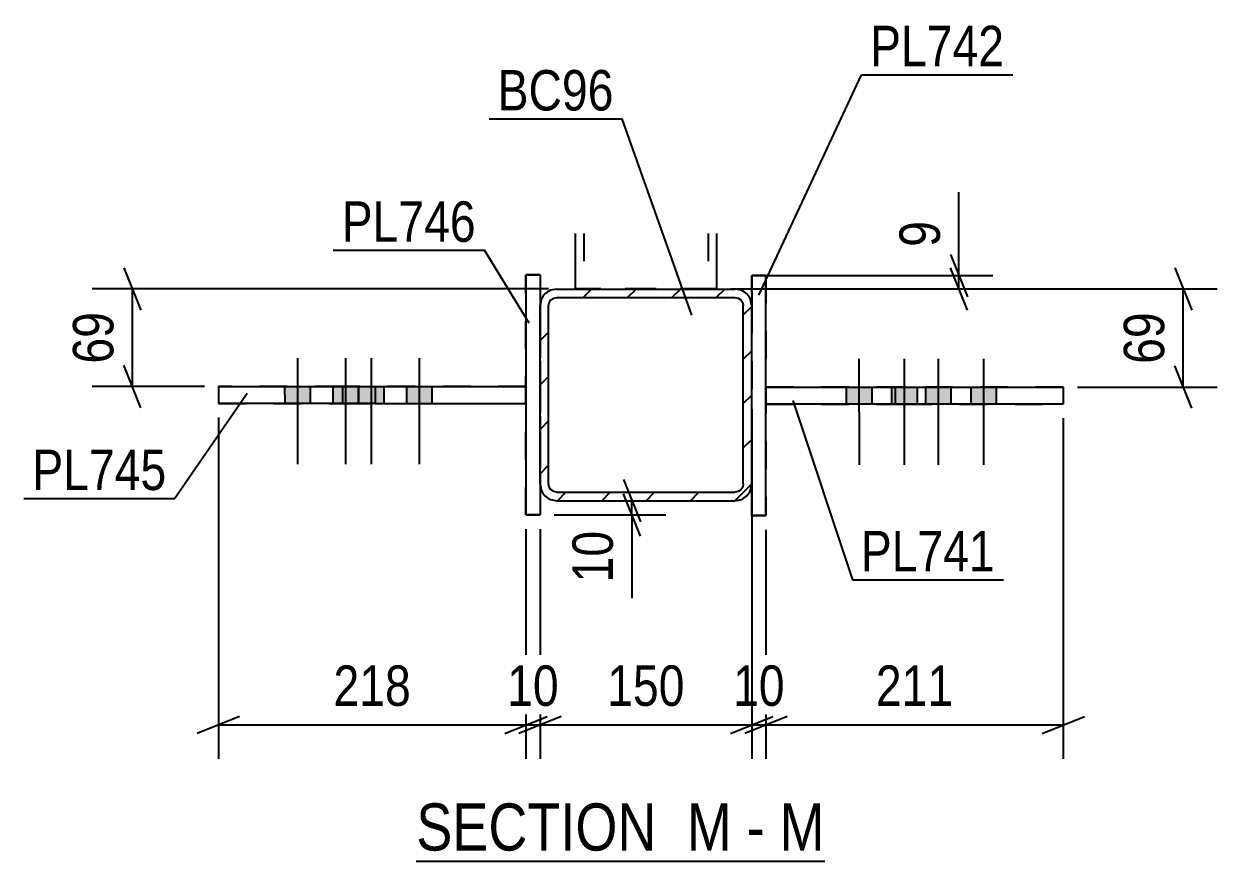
# Model space of a CAD drawing. Header units: millimetres. Extents: x -282 to 907, y -340 to 501.
# Drawn here: x -128.9 to -44.4, y -236.2 to -176.8 of the extents above; entities that cross this region are included whole.
import ezdxf

# ---------------------------------------------------------------- set-up
doc = ezdxf.new("R2010")
doc.units = ezdxf.units.MM
doc.linetypes.add('DXK_LINE_DOT2', pattern=[3.9198, 1.9599, -1.9599])
doc.styles.add('Arial Narrow', font='ARIALN.TTF', dxfattribs={"height": 0.2})

# ---------------------------------------------------------------- blocks, each defined once
blk = doc.blocks.new('Unknown-284934793-23 - 64325')
at = {"color": 6, "linetype": 'Continuous'}
blk.add_line((-101.079, -236.155), (-72.154, -236.155), dxfattribs=at)
at = {"color": 0, "linetype": 'Continuous'}
for points in [[(-82.97, -235.405), (-82.97, -231.905), (-101.079, -231.905), (-101.079, -235.405)], [(-78.725, -235.405), (-78.725, -231.905), (-81.92, -231.905), (-81.92, -235.405)], [(-76.4, -235.405), (-76.4, -231.905), (-77.675, -231.905), (-77.675, -235.405)], [(-72.154, -235.405), (-72.154, -231.905), (-75.35, -231.905), (-75.35, -235.405)]]:
    blk.add_wipeout(points, dxfattribs=at)
at = {"color": 7, "linetype": 'Continuous', "style": 'Arial Narrow'}
for s, height, p in [('SECTION ', 3.3405, (-101.079, -235.405)), ('M', 3.34, (-81.92, -235.405)), ('M', 3.34, (-75.35, -235.405)), ('-', 3.34, (-77.675, -235.405))]:
    blk.add_text(s, height=height, dxfattribs=at).set_placement(p)
blk = doc.blocks.new('Part-284934793-64442 - 64325')
at = {"color": 7, "linetype": 'DXK_LINE_DOT2'}
for p, q in [((-66.516, -202.574), (-76.316, -202.575)), ((-76.316, -202.575), (-76.316, -203.775)), ((-55.256, -202.573), (-66.516, -202.574)), ((-66.516, -202.574), (-66.516, -203.774)), ((-76.316, -203.775), (-66.516, -203.774)), ((-66.516, -203.774), (-55.255, -203.773))]:
    blk.add_line(p, q, dxfattribs=at)
at = {"color": 2, "linetype": 'Continuous'}
for p, q in [((-76.316, -202.575), (-76.316, -202.576)), ((-76.316, -202.576), (-67.171, -202.575)), ((-76.316, -202.576), (-76.316, -203.776)), ((-67.171, -202.575), (-55.256, -202.573)), ((-67.171, -202.575), (-67.171, -203.775)), ((-55.256, -202.573), (-55.255, -203.773)), ((-76.316, -203.776), (-76.316, -203.775)), ((-67.171, -203.775), (-76.316, -203.776)), ((-55.255, -203.773), (-67.171, -203.775))]:
    blk.add_line(p, q, dxfattribs=at)
blk = doc.blocks.new('Bolt-284934793-64471 - 64325')
at = {"linetype": 'Continuous'}
for points in [[(-70.623, -203.775), (-68.823, -203.775), (-68.823, -202.575), (-70.623, -202.575)], [(-67.413, -203.775), (-65.613, -203.774), (-65.613, -202.574), (-67.413, -202.575)], [(-65.016, -203.774), (-63.216, -203.774), (-63.216, -202.574), (-65.016, -202.574)], [(-61.806, -203.774), (-60.006, -203.774), (-60.006, -202.574), (-61.806, -202.574)]]:
    blk.add_hatch(color=1, dxfattribs=at).paths.add_polyline_path(points)
at = {"color": 1, "linetype": 'Continuous'}
for p, q in [((-69.723, -200.575), (-69.722, -208.075)), ((-66.513, -200.575), (-66.513, -208.075)), ((-64.116, -200.574), (-64.115, -208.074)), ((-60.906, -200.574), (-60.905, -208.074)), ((-70.623, -202.575), (-70.623, -203.775)), ((-68.823, -202.575), (-68.823, -203.775)), ((-67.413, -202.575), (-67.413, -203.775)), ((-65.613, -202.574), (-65.613, -203.774)), ((-65.016, -202.574), (-65.016, -203.774)), ((-63.216, -202.574), (-63.216, -203.774)), ((-61.806, -202.574), (-61.806, -203.774)), ((-60.006, -202.574), (-60.006, -203.774))]:
    blk.add_line(p, q, dxfattribs=at)
blk = doc.blocks.new('Part-284934793-64327 - 64325')
at = {"color": 2, "linetype": 'Continuous'}
for p, q in [((-89.816, -191.694), (-89.816, -195.625)), ((-79.816, -191.694), (-79.816, -195.625))]:
    blk.add_line(p, q, dxfattribs=at)
at = {"color": 7, "linetype": 'DXK_LINE_DOT2'}
for p, q in [((-89.216, -191.694), (-89.216, -195.625)), ((-80.416, -191.694), (-80.416, -195.625)), ((-89.816, -195.625), (-89.724, -195.625)), ((-80.167, -195.625), (-89.724, -195.625)), ((-89.216, -195.625), (-89.17, -195.625)), ((-80.416, -195.625), (-89.17, -195.625)), ((-79.907, -195.625), (-80.167, -195.625)), ((-79.816, -195.625), (-79.907, -195.625))]:
    blk.add_line(p, q, dxfattribs=at)
blk = doc.blocks.new('Part-284934793-64408 - 64325')
at = {"color": 2, "linetype": 'Continuous'}
for p, q in [((-77.316, -194.675), (-77.316, -194.676)), ((-77.316, -194.676), (-77.316, -196.826)), ((-76.316, -194.676), (-77.316, -194.676)), ((-76.316, -194.675), (-76.316, -194.676)), ((-76.316, -211.676), (-76.316, -194.676)), ((-77.316, -209.426), (-77.316, -211.676)), ((-77.316, -211.675), (-77.316, -211.676)), ((-77.316, -211.676), (-76.316, -211.676)), ((-76.316, -211.675), (-76.316, -211.676))]:
    blk.add_line(p, q, dxfattribs=at)
at = {"color": 7, "linetype": 'DXK_LINE_DOT2'}
for p, q in [((-77.316, -211.675), (-77.316, -194.675)), ((-77.316, -194.675), (-76.316, -194.675)), ((-76.316, -194.675), (-76.316, -211.675)), ((-77.316, -196.826), (-77.316, -209.426)), ((-76.316, -211.675), (-77.316, -211.675))]:
    blk.add_line(p, q, dxfattribs=at)
blk = doc.blocks.new('Part-284934793-64444 - 64325')
at = {"color": 2, "linetype": 'Continuous'}
for p, q in [((-115.092, -202.532), (-103.998, -202.53)), ((-115.092, -202.532), (-115.092, -203.732)), ((-103.998, -202.53), (-93.316, -202.528)), ((-103.998, -202.53), (-103.998, -203.73)), ((-93.316, -202.528), (-93.316, -202.527)), ((-93.316, -202.528), (-93.316, -203.728)), ((-103.998, -203.73), (-115.092, -203.732)), ((-103.998, -203.73), (-93.316, -203.728)), ((-93.316, -203.727), (-93.316, -203.728))]:
    blk.add_line(p, q, dxfattribs=at)
at = {"color": 7, "linetype": 'DXK_LINE_DOT2'}
for p, q in [((-106.316, -202.53), (-115.092, -202.532)), ((-93.316, -202.527), (-106.316, -202.53)), ((-106.316, -202.53), (-106.316, -203.73)), ((-93.316, -202.527), (-93.316, -203.727)), ((-115.092, -203.732), (-106.316, -203.73)), ((-106.316, -203.73), (-93.316, -203.727))]:
    blk.add_line(p, q, dxfattribs=at)
blk = doc.blocks.new('Part-284934793-64412 - 64325')
at = {"color": 2, "linetype": 'Continuous'}
for p, q in [((-92.316, -194.627), (-93.316, -194.627)), ((-93.316, -194.627), (-93.316, -211.627)), ((-93.316, -194.627), (-93.316, -194.627)), ((-92.316, -194.627), (-92.316, -196.826)), ((-92.316, -194.627), (-92.316, -194.627)), ((-92.316, -209.426), (-92.316, -211.627)), ((-93.316, -211.627), (-92.316, -211.627)), ((-93.316, -211.627), (-93.316, -211.627)), ((-92.316, -211.627), (-92.316, -211.627))]:
    blk.add_line(p, q, dxfattribs=at)
at = {"color": 7, "linetype": 'DXK_LINE_DOT2'}
for p, q in [((-93.316, -194.627), (-92.316, -194.627)), ((-93.316, -211.627), (-93.316, -194.627)), ((-92.316, -194.627), (-92.316, -211.627)), ((-92.316, -196.826), (-92.316, -209.426)), ((-92.316, -211.627), (-93.316, -211.627))]:
    blk.add_line(p, q, dxfattribs=at)
blk = doc.blocks.new('Part-284934793-64429 - 64325')
at = {"linetype": 'Continuous'}
h = blk.add_hatch(dxfattribs=at)
h.set_pattern_fill('', scale=0.7, style=0, pattern_type=0)
h.set_pattern_definition([(45, (-78.5159, -210.626), (-1.57154, 1.57154), [])])
h.paths.add_polyline_path([(-91.116, -210.626), (-78.516, -210.626), (-78.057, -210.535), (-77.667, -210.274), (-77.407, -209.885), (-77.316, -209.426), (-77.316, -196.826), (-77.407, -196.367), (-77.667, -195.977), (-78.057, -195.717), (-78.516, -195.626), (-91.116, -195.626), (-91.575, -195.717), (-91.964, -195.977), (-92.224, -196.367), (-92.316, -196.826), (-92.316, -209.426), (-92.225, -209.885), (-91.964, -210.274), (-91.575, -210.534)])
h.paths.add_polyline_path([(-91.67, -209.655), (-91.716, -209.426), (-91.716, -196.826), (-91.67, -196.596), (-91.54, -196.402), (-91.345, -196.271), (-91.116, -196.226), (-78.516, -196.226), (-78.286, -196.272), (-78.091, -196.402), (-77.961, -196.596), (-77.916, -196.826), (-77.916, -209.426), (-77.962, -209.656), (-78.092, -209.85), (-78.286, -209.98), (-78.516, -210.026), (-91.116, -210.026), (-91.345, -209.98), (-91.54, -209.85)])
at = {"color": 2, "linetype": 'Continuous'}
for p, q in [((-91.116, -195.626), (-91.575, -195.717)), ((-91.116, -195.625), (-91.116, -195.626)), ((-91.116, -195.626), (-78.516, -195.626)), ((-78.516, -195.625), (-78.516, -195.626)), ((-78.057, -195.717), (-78.516, -195.626)), ((-92.224, -196.367), (-92.316, -196.826)), ((-92.316, -196.825), (-92.316, -196.826)), ((-92.316, -209.426), (-92.316, -196.826)), ((-91.716, -196.826), (-91.67, -196.596)), ((-91.716, -196.825), (-91.716, -196.826)), ((-91.716, -209.426), (-91.716, -196.826)), ((-91.67, -196.596), (-91.54, -196.402)), ((-91.54, -196.402), (-91.345, -196.271)), ((-91.345, -196.271), (-91.116, -196.226)), ((-91.116, -196.225), (-91.116, -196.226)), ((-91.116, -196.226), (-78.516, -196.226)), ((-78.516, -196.225), (-78.516, -196.226)), ((-78.516, -196.226), (-78.286, -196.272)), ((-78.286, -196.272), (-78.091, -196.402)), ((-78.091, -196.402), (-77.961, -196.596)), ((-77.961, -196.596), (-77.916, -196.826)), ((-77.916, -196.825), (-77.916, -196.826)), ((-77.916, -209.426), (-77.916, -196.826)), ((-77.316, -196.826), (-77.407, -196.367)), ((-77.316, -196.825), (-77.316, -196.826)), ((-77.316, -209.426), (-77.316, -196.826)), ((-92.316, -209.425), (-92.316, -209.426)), ((-92.316, -209.426), (-92.225, -209.885)), ((-91.716, -209.425), (-91.716, -209.426)), ((-91.67, -209.655), (-91.716, -209.426)), ((-77.916, -209.426), (-77.962, -209.656)), ((-77.916, -209.425), (-77.916, -209.426)), ((-77.407, -209.885), (-77.316, -209.426)), ((-77.316, -209.425), (-77.316, -209.426)), ((-91.54, -209.85), (-91.67, -209.655)), ((-91.345, -209.98), (-91.54, -209.85)), ((-91.116, -210.026), (-91.345, -209.98)), ((-91.116, -210.025), (-91.116, -210.026)), ((-91.116, -210.026), (-78.516, -210.026)), ((-78.286, -209.98), (-78.516, -210.026)), ((-78.516, -210.025), (-78.516, -210.026)), ((-78.092, -209.85), (-78.286, -209.98)), ((-77.962, -209.656), (-78.092, -209.85)), ((-91.575, -210.534), (-91.116, -210.626)), ((-91.116, -210.625), (-91.116, -210.626)), ((-91.116, -210.626), (-78.516, -210.626)), ((-78.516, -210.626), (-78.057, -210.535)), ((-78.516, -210.625), (-78.516, -210.626))]:
    blk.add_line(p, q, dxfattribs=at)
for centre, start, end in [((-91.116, -196.826), 112.49953, 157.49953), ((-78.516, -196.826), 22.49953, 67.49953), ((-91.116, -209.426), 202.49953, 247.49953), ((-78.516, -209.426), 292.49953, 337.49953)]:
    blk.add_arc(centre, 1.2, start, end, dxfattribs=at)
blk = doc.blocks.new('Bolt-284934793-64473 - 64325')
at = {"linetype": 'Continuous'}
for points in [[(-108.604, -202.531), (-110.404, -202.531), (-110.403, -203.731), (-108.603, -203.731)], [(-105.194, -202.53), (-106.994, -202.53), (-106.994, -203.73), (-105.194, -203.73)], [(-103.383, -202.53), (-105.183, -202.53), (-105.183, -203.73), (-103.383, -203.73)], [(-99.973, -202.529), (-101.773, -202.529), (-101.773, -203.729), (-99.973, -203.729)]]:
    blk.add_hatch(color=1, dxfattribs=at).paths.add_polyline_path(points)
at = {"color": 1, "linetype": 'Continuous'}
for p, q in [((-109.504, -200.531), (-109.502, -208.031)), ((-106.094, -200.53), (-106.093, -208.03)), ((-104.283, -200.53), (-104.282, -208.03)), ((-100.874, -200.529), (-100.872, -208.029)), ((-110.404, -202.531), (-110.403, -203.731)), ((-108.604, -202.531), (-108.603, -203.731)), ((-106.994, -202.53), (-106.994, -203.73)), ((-105.194, -202.53), (-105.194, -203.73)), ((-105.183, -202.53), (-105.183, -203.73)), ((-103.383, -202.53), (-103.383, -203.73)), ((-101.773, -202.529), (-101.773, -203.729)), ((-99.973, -202.529), (-99.973, -203.729))]:
    blk.add_line(p, q, dxfattribs=at)
blk = doc.blocks.new('StraightDimension-284934793-64576 - 64325')
at = {"color": 7, "linetype": 'Continuous'}
for p, q in [((-115.092, -204.732), (-115.092, -228.905)), ((-93.316, -212.627), (-93.316, -228.905)), ((-113.592, -225.905), (-116.592, -227.105)), ((-115.092, -226.505), (-93.316, -226.505)), ((-94.816, -227.105), (-91.816, -225.905))]:
    blk.add_line(p, q, dxfattribs=at)
at = {"color": 0}
blk.add_wipeout([(-100.862, -225.755), (-100.862, -221.555), (-107.546, -221.555), (-107.546, -225.755)], dxfattribs=at)
at = {"color": 3, "style": 'Arial Narrow'}
blk.add_text('218', height=2.8633, dxfattribs=at).set_placement((-106.946, -225.155))
blk = doc.blocks.new('StraightDimension-284934793-64572 - 64325')
at = {"color": 7, "linetype": 'Continuous'}
for p, q in [((-55.255, -204.773), (-55.255, -228.905)), ((-76.316, -212.676), (-76.316, -228.905)), ((-74.816, -225.905), (-77.816, -227.105)), ((-76.316, -226.505), (-55.255, -226.505)), ((-56.755, -227.105), (-53.755, -225.905))]:
    blk.add_line(p, q, dxfattribs=at)
at = {"color": 0}
blk.add_wipeout([(-62.443, -225.755), (-62.443, -221.555), (-69.128, -221.555), (-69.128, -225.755)], dxfattribs=at)
at = {"color": 3, "style": 'Arial Narrow'}
blk.add_text('211', height=2.8633, dxfattribs=at).set_placement((-68.528, -225.155))
blk = doc.blocks.new('StraightDimension-284934793-64573 - 64325')
at = {"color": 7, "linetype": 'Continuous'}
for p, q in [((-77.316, -204.129), (-77.316, -228.905)), ((-76.316, -212.676), (-76.316, -228.905)), ((-78.816, -227.105), (-75.816, -225.905)), ((-74.816, -225.905), (-77.816, -227.105)), ((-77.316, -226.505), (-76.316, -226.505))]:
    blk.add_line(p, q, dxfattribs=at)
at = {"color": 0}
blk.add_wipeout([(-74.388, -225.755), (-74.388, -221.555), (-79.244, -221.555), (-79.244, -225.755)], dxfattribs=at)
at = {"color": 3, "style": 'Arial Narrow'}
blk.add_text('10', height=2.8633, dxfattribs=at).set_placement((-78.644, -225.155))
blk = doc.blocks.new('StraightDimension-284934793-64574 - 64325')
at = {"color": 7, "linetype": 'Continuous'}
for p, q in [((-77.316, -204.129), (-77.316, -228.905)), ((-92.316, -212.627), (-92.316, -228.905)), ((-90.816, -225.905), (-93.816, -227.105)), ((-92.316, -226.505), (-77.316, -226.505)), ((-78.816, -227.105), (-75.816, -225.905))]:
    blk.add_line(p, q, dxfattribs=at)
at = {"color": 0}
blk.add_wipeout([(-81.474, -225.755), (-81.474, -221.555), (-88.158, -221.555), (-88.158, -225.755)], dxfattribs=at)
at = {"color": 3, "style": 'Arial Narrow'}
blk.add_text('150', height=2.8633, dxfattribs=at).set_placement((-87.558, -225.155))
blk = doc.blocks.new('StraightDimension-284934793-64575 - 64325')
at = {"color": 7, "linetype": 'Continuous'}
for p, q in [((-93.316, -212.627), (-93.316, -228.905)), ((-92.316, -212.627), (-92.316, -228.905)), ((-94.816, -227.105), (-91.816, -225.905)), ((-90.816, -225.905), (-93.816, -227.105)), ((-93.316, -226.505), (-92.316, -226.505))]:
    blk.add_line(p, q, dxfattribs=at)
at = {"color": 0}
blk.add_wipeout([(-90.388, -225.755), (-90.388, -221.555), (-95.244, -221.555), (-95.244, -225.755)], dxfattribs=at)
at = {"color": 3, "style": 'Arial Narrow'}
blk.add_text('10', height=2.8633, dxfattribs=at).set_placement((-94.644, -225.155))
blk = doc.blocks.new('StraightDimension-284934793-64615 - 64325')
at = {"color": 7, "linetype": 'Continuous'}
for p, q in [((-86.409, -209.125), (-85.209, -212.125)), ((-85.209, -213.127), (-86.409, -210.127)), ((-90.116, -210.625), (-83.409, -210.625)), ((-85.809, -211.627), (-85.809, -210.625)), ((-91.316, -211.627), (-83.409, -211.627)), ((-85.809, -211.627), (-85.809, -217.533)), ((-85.809, -211.627), (-85.809, -217.533))]:
    blk.add_line(p, q, dxfattribs=at)
at = {"color": 0}
blk.add_wipeout([(-86.559, -212.152), (-90.759, -212.152), (-90.759, -217.008), (-86.559, -217.008)], dxfattribs=at)
at = {"color": 3, "style": 'Arial Narrow'}
blk.add_text('10', height=2.8633, rotation=90.00021, dxfattribs=at).set_placement((-87.159, -216.408))
blk = doc.blocks.new('StraightDimension-284934793-64641 - 64325')
at = {"color": 7, "linetype": 'Continuous'}
for p, q in [((-62.642, -194.676), (-62.642, -188.769)), ((-62.642, -194.676), (-62.642, -188.769)), ((-63.242, -193.176), (-62.042, -196.176)), ((-62.042, -197.125), (-63.242, -194.125)), ((-76.316, -194.676), (-60.242, -194.676)), ((-62.642, -195.625), (-62.642, -194.676)), ((-77.516, -195.625), (-60.242, -195.625))]:
    blk.add_line(p, q, dxfattribs=at)
at = {"color": 0}
blk.add_wipeout([(-63.392, -190.209), (-67.592, -190.209), (-67.592, -193.237), (-63.392, -193.237)], dxfattribs=at)
at = {"color": 3, "style": 'Arial Narrow'}
blk.add_text('9', height=2.863, rotation=90.00021, dxfattribs=at).set_placement((-63.992, -192.637))
blk = doc.blocks.new('StraightDimension-284934793-64664 - 64325')
at = {"color": 7, "linetype": 'Continuous'}
for p, q in [((-121.789, -194.125), (-120.589, -197.125)), ((-91.707, -195.625), (-124.039, -195.625)), ((-121.189, -202.532), (-121.189, -195.625)), ((-120.589, -204.032), (-121.789, -201.032)), ((-116.092, -202.532), (-124.039, -202.532))]:
    blk.add_line(p, q, dxfattribs=at)
at = {"color": 0}
blk.add_wipeout([(-121.939, -196.65), (-126.139, -196.65), (-126.139, -201.507), (-121.939, -201.507)], dxfattribs=at)
at = {"color": 3, "style": 'Arial Narrow'}
blk.add_text('69', height=2.8633, rotation=90.00021, dxfattribs=at).set_placement((-122.539, -200.907))
blk = doc.blocks.new('StraightDimension-284934793-64675 - 64325')
at = {"color": 7, "linetype": 'Continuous'}
for p, q in [((-47.356, -194.125), (-46.156, -197.125)), ((-78.816, -195.625), (-44.356, -195.625)), ((-46.756, -202.573), (-46.756, -195.625)), ((-46.156, -204.073), (-47.356, -201.073)), ((-54.256, -202.573), (-44.356, -202.573))]:
    blk.add_line(p, q, dxfattribs=at)
at = {"color": 0}
blk.add_wipeout([(-47.506, -196.671), (-51.706, -196.671), (-51.706, -201.527), (-47.506, -201.527)], dxfattribs=at)
at = {"color": 3, "style": 'Arial Narrow'}
blk.add_text('69', height=2.8633, rotation=90.00021, dxfattribs=at).set_placement((-48.106, -200.927))
blk = doc.blocks.new('Mark-284934793-64529 - 64325')
at = {"color": 30, "linetype": 'Continuous'}
for p in [(-106.962, -192.884), (-93.086, -198.056)]:
    blk.add_line(p, (-96.258, -192.884), dxfattribs=at)
at = {"color": 0}
blk.add_wipeout([(-96.858, -192.284), (-96.858, -189.284), (-106.362, -189.284), (-106.362, -192.284)], dxfattribs=at)
blk.add_wipeout([(-96.858, -192.284), (-96.858, -189.284), (-106.362, -189.284), (-106.362, -192.284)], dxfattribs=at)
at = {"color": 3, "style": 'Arial Narrow'}
blk.add_text('PL746', height=2.8633, dxfattribs=at).set_placement((-106.362, -192.284))
blk = doc.blocks.new('Mark-284934793-64526 - 64325')
at = {"color": 30, "linetype": 'Continuous'}
for p, q in [((-76.814, -196.059), (-69.538, -180.443)), ((-69.538, -180.443), (-58.834, -180.443))]:
    blk.add_line(p, q, dxfattribs=at)
at = {"color": 0}
blk.add_wipeout([(-59.434, -179.843), (-59.434, -176.843), (-68.938, -176.843), (-68.938, -179.843)], dxfattribs=at)
blk.add_wipeout([(-59.434, -179.843), (-59.434, -176.843), (-68.938, -176.843), (-68.938, -179.843)], dxfattribs=at)
at = {"color": 3, "style": 'Arial Narrow'}
blk.add_text('PL742', height=2.8633, dxfattribs=at).set_placement((-68.938, -179.843))
blk = doc.blocks.new('Mark-284934793-64532 - 64325')
at = {"color": 30, "linetype": 'Continuous'}
for p in [(-95.919, -183.579), (-81.563, -197.479)]:
    blk.add_line(p, (-86.498, -183.579), dxfattribs=at)
at = {"color": 0}
blk.add_wipeout([(-87.098, -182.979), (-87.098, -179.979), (-95.319, -179.979), (-95.319, -182.979)], dxfattribs=at)
blk.add_wipeout([(-87.098, -182.979), (-87.098, -179.979), (-95.319, -179.979), (-95.319, -182.979)], dxfattribs=at)
at = {"color": 3, "style": 'Arial Narrow'}
blk.add_text('BC96', height=2.8633, dxfattribs=at).set_placement((-95.319, -182.979))
blk = doc.blocks.new('Mark-284934793-64535 - 64325')
at = {"color": 30, "linetype": 'Continuous'}
for p, q in [((-74.419, -203.515), (-70.194, -216.224)), ((-70.194, -216.224), (-59.49, -216.224))]:
    blk.add_line(p, q, dxfattribs=at)
at = {"color": 0}
blk.add_wipeout([(-60.09, -215.624), (-60.09, -212.624), (-69.594, -212.624), (-69.594, -215.624)], dxfattribs=at)
blk.add_wipeout([(-60.09, -215.624), (-60.09, -212.624), (-69.594, -212.624), (-69.594, -215.624)], dxfattribs=at)
at = {"color": 3, "style": 'Arial Narrow'}
blk.add_text('PL741', height=2.8633, dxfattribs=at).set_placement((-69.594, -215.624))
blk = doc.blocks.new('Mark-284934793-64538 - 64325')
at = {"color": 30, "linetype": 'Continuous'}
for p in [(-113.061, -203.037), (-128.877, -210.467)]:
    blk.add_line(p, (-118.173, -210.467), dxfattribs=at)
at = {"color": 0}
blk.add_wipeout([(-118.773, -209.867), (-118.773, -206.867), (-128.277, -206.867), (-128.277, -209.867)], dxfattribs=at)
blk.add_wipeout([(-118.773, -209.867), (-118.773, -206.867), (-128.277, -206.867), (-128.277, -209.867)], dxfattribs=at)
at = {"color": 3, "style": 'Arial Narrow'}
blk.add_text('PL745', height=2.8633, dxfattribs=at).set_placement((-128.277, -209.867))

msp = doc.modelspace()

# ---------------------------------------------------------------- block references
for name in ['Part-284934793-64327 - 64325', 'Part-284934793-64412 - 64325', 'Part-284934793-64408 - 64325', 'Part-284934793-64429 - 64325', 'Bolt-284934793-64473 - 64325', 'Bolt-284934793-64471 - 64325', 'Part-284934793-64444 - 64325', 'Part-284934793-64442 - 64325', 'Unknown-284934793-23 - 64325']:
    msp.add_blockref(name, (0, 0))

# ---------------------------------------------------------------- next in the draw order: block references
for name in ['StraightDimension-284934793-64641 - 64325', 'StraightDimension-284934793-64576 - 64325', 'StraightDimension-284934793-64572 - 64325']:
    msp.add_blockref(name, (0, 0))

# ---------------------------------------------------------------- next in the draw order: block references
msp.add_blockref('StraightDimension-284934793-64573 - 64325', (0, 0))

# ---------------------------------------------------------------- next in the draw order: block references
msp.add_blockref('StraightDimension-284934793-64574 - 64325', (0, 0))

# ---------------------------------------------------------------- next in the draw order: block references
for name in ['StraightDimension-284934793-64664 - 64325', 'StraightDimension-284934793-64675 - 64325', 'StraightDimension-284934793-64575 - 64325']:
    msp.add_blockref(name, (0, 0))

# ---------------------------------------------------------------- next in the draw order: block references
for name in ['Mark-284934793-64526 - 64325', 'Mark-284934793-64529 - 64325', 'Mark-284934793-64538 - 64325', 'Mark-284934793-64535 - 64325', 'StraightDimension-284934793-64615 - 64325']:
    msp.add_blockref(name, (0, 0))

# ---------------------------------------------------------------- next in the draw order: block references
msp.add_blockref('Mark-284934793-64532 - 64325', (0, 0))

doc.saveas('drawing.dxf')
